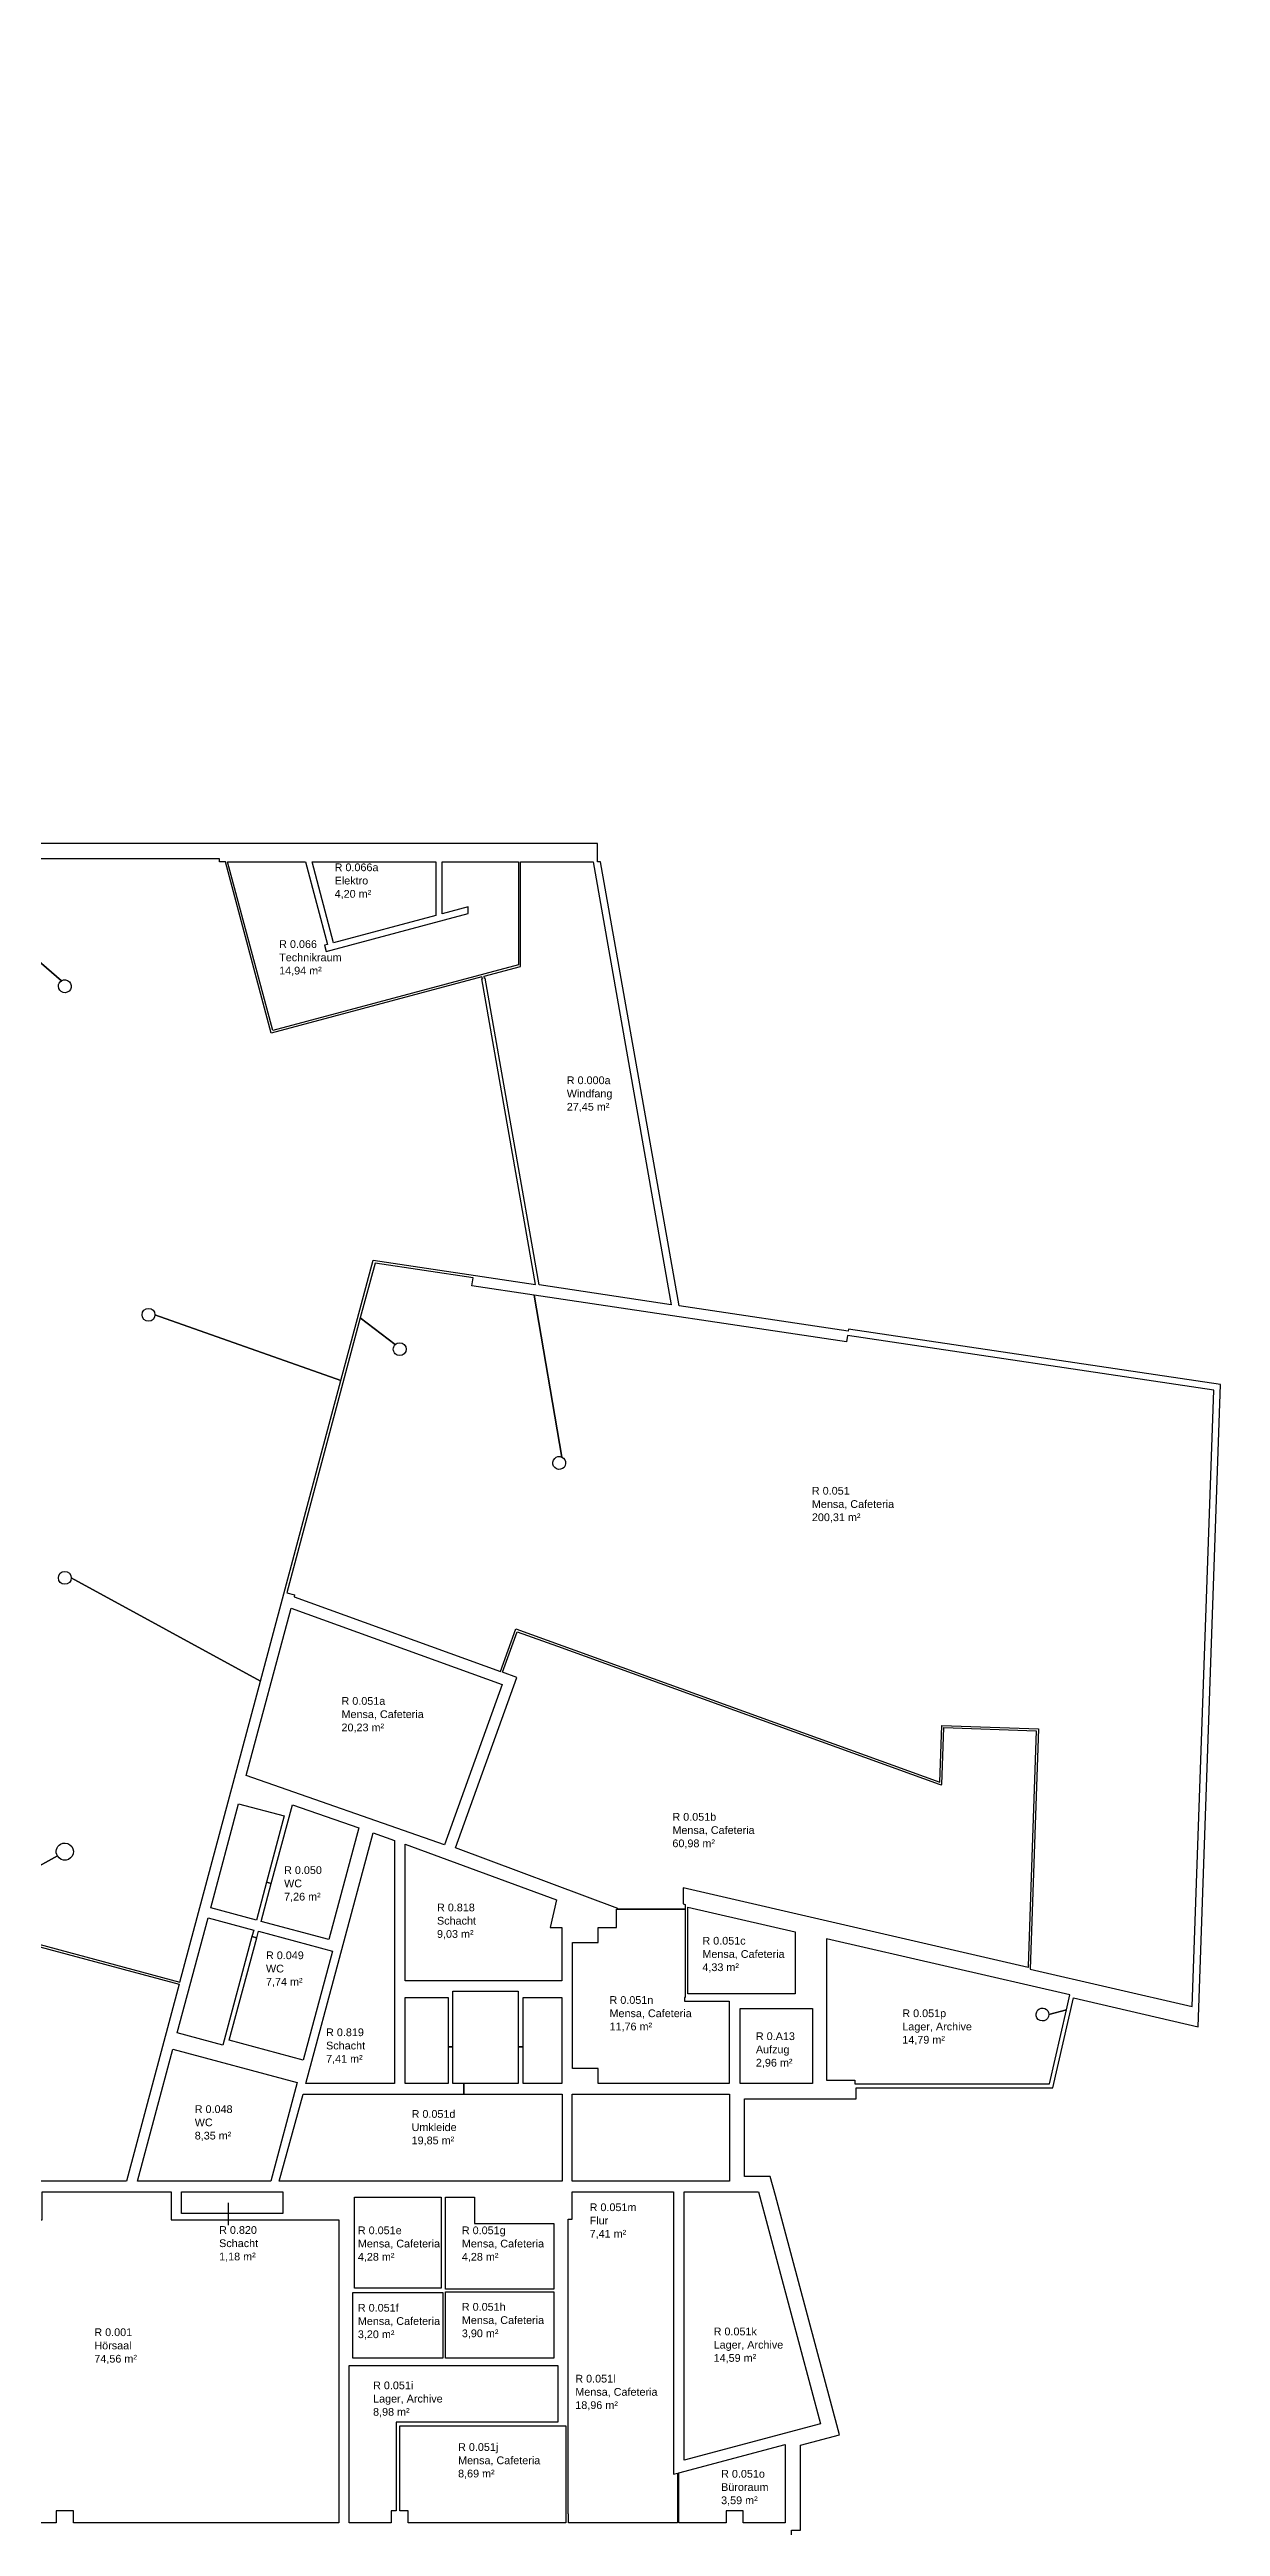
# Model space of a CAD drawing. Header units: metres. Extents: x -177 to 28, y -52 to 98.
# Drawn here: x 1.1 to 28.3, y -14.3 to 43.4 of the extents above; entities that cross this region are included whole.
import ezdxf

# ---------------------------------------------------------------- set-up
doc = ezdxf.new("R2010")
doc.units = ezdxf.units.M
doc.header["$LTSCALE"] = 2
doc.header["$MEASUREMENT"] = 0
for name, color, linetype in [('BGF', 10, 'BYLAYER'), ('BODENBELAG', 7, 'CONTINUOUS'), ('RAUMBEZEICHNUNG', 7, 'CONTINUOUS'), ('RAUMFLAECHE', 7, 'CONTINUOUS'), ('RAUMHOEHE', 7, 'CONTINUOUS'), ('RAUMNUMMER', 7, 'CONTINUOUS'), ('RAUMPOLYGON', 2, 'CONTINUOUS'), ('RAUMSTEMPEL', 7, 'CONTINUOUS')]:
    doc.layers.add(name, color=color, linetype=linetype)
doc.styles.add('ARIAL', font='arial.ttf')

# ---------------------------------------------------------------- blocks, each defined once
blk = doc.blocks.new('Famos1')
at = {"layer": 'BODENBELAG', "style": 'ARIAL'}
blk.add_attdef('BODENBELAG', (0.101, -1.246), '', height=0.18, dxfattribs=at)
at = {"layer": 'RAUMBEZEICHNUNG', "style": 'ARIAL'}
blk.add_attdef('RAUMBEZEICHNUNG', (0.101, -0.321), '', height=0.18, dxfattribs=at)
at = {"layer": 'RAUMFLAECHE', "style": 'ARIAL'}
blk.add_attdef('FLÄCHENINHALT', (0.101, -0.629), '', height=0.18, dxfattribs=at)
at = {"layer": 'RAUMHOEHE', "style": 'ARIAL'}
blk.add_attdef('RAUMHÖHE', (0.101, -0.938), '', height=0.18, dxfattribs=at)
at = {"layer": 'RAUMNUMMER', "style": 'ARIAL'}
blk.add_attdef('RAUMNUMMER', (0.101, -0.012), '', height=0.18, dxfattribs=at)

msp = doc.modelspace()

# ---------------------------------------------------------------- linework, layer by layer
at = {"layer": 'BGF', "flags": 128}
msp.add_lwpolyline([(-139.825, 45.04), (-139.825, 32.273), (-139.175, 32.273), (-139.175, 32.283), (-138.52, 32.283), (-138.525, 28.903), (-139.825, 28.903), (-139.825, 6.408), (-123.322, 4.673), (-123.16, 5.573), (-123.16, 5.573), (-123.156, 5.598), (-123.092, 5.586), (-120.345, 20.894), (-120.421, 20.907), (-119.568, 25.599), (-125.779, 25.974, -0.967499), (-128.775, 26.102, -0.009793), (-128.773, 26.161, -0.080703), (-128.673, 26.632, -0.080704), (-128.429, 27.046), (-128.325, 26.954), (-128.275, 26.954), (-128.275, 25.138), (-126.275, 25.138), (-126.275, 26.954), (-126.225, 26.954), (-126.121, 27.046, -0.194623), (-125.779, 25.974), (-119.568, 25.599), (-119.398, 26.538), (-114.805, 26.538), (-114.805, 24.397), (-107.384, 24.403), (-104.17, 18.356, 0.336385), (-109.892, 6.179, 0.272678), (-102.628, -1.238, 0.0784), (-99.091, -1.696, 0.104734), (-94.16, -0.469), (-92.368, -3.84), (-92.939, -3.958), (-92.904, -4.125, 0.007302), (-100.617, -5.853, 0.333488), (-100.909, -5.923, 0.00739), (-108.663, -7.909, 0.333487), (-108.953, -7.988, 0.007389), (-116.641, -10.212, 0.333492), (-116.928, -10.3, 0.00733), (-124.538, -12.755), (-124.573, -12.651), (-124.918, -12.768), (-124.672, -13.489), (-125.426, -13.746, 0.281069), (-128.486, -12.347), (-128.544, -12.19), (-129.919, -12.681), (-129.865, -12.84), (-128.97, -14.36, -0.734969), (-126.696, -16.098), (-126.824, -16.046), (-126.872, -16.064), (-127.459, -14.42), (-127.482, -14.354), (-127.548, -14.378), (-129.3, -15.003), (-129.366, -15.026), (-129.343, -15.092), (-128.756, -16.737), (-128.802, -16.753), (-128.803, -16.753), (-128.869, -16.875, -0.543396), (-128.97, -14.36), (-129.865, -12.84, 0.278102), (-131.354, -15.859), (-132.089, -16.135), (-132.356, -15.423), (-132.74, -15.567), (-132.701, -15.67), (-132.72, -15.677), (-140.028, -18.541), (-140.07, -18.439), (-140.523, -18.625), (-138.912, -22.558), (-140.202, -23.086), (-139.953, -24.19), (-150.757, -26.498), (-151.293, -23.459), (-151.421, -23.481), (-151.429, -23.437), (-151.473, -23.187), (-153.126, -23.187), (-153.126, -16.987), (-152.326, -16.987), (-152.326, -14.337), (-152.376, -14.337), (-152.376, -14.087), (-153.126, -14.087), (-153.126, -4.047), (-152.376, -4.047), (-152.376, 1.513), (-155.025, 1.513), (-155.025, 3.868), (-154.425, 3.868), (-154.425, 28.813), (-155.025, 28.813), (-155.025, 32.273), (-153.725, 32.273), (-153.725, 55.538), (-156.103, 55.538), (-156.889, 95.807), (-155.205, 95.807), (-155.205, 97.907), (-165.305, 97.907), (-165.305, 95.807), (-156.889, 95.807), (-156.103, 55.538), (-158.48, 55.538), (-158.48, 55.493), (-168.87, 55.493), (-168.87, 55.538), (-169.725, 55.538), (-169.725, 32.358), (-169.125, 32.358), (-169.125, 27.788), (-168.927, 27.788), (-167.525, 26.917, -0.02685), (-167.429, 27.046), (-167.325, 26.954), (-167.275, 26.954), (-167.275, 25.138), (-165.275, 25.138), (-165.275, 26.954), (-165.225, 26.954), (-165.121, 27.046, -1.431709), (-167.775, 26.102, -0.090568), (-167.673, 26.632, -0.053738), (-167.525, 26.917), (-168.927, 27.788, 0.374891), (-168.315, 23.688), (-168.315, 21.013), (-169.97, 21.013), (-169.97, 20.938), (-170.593, 20.938), (-176.968, -51.922), (-166.506, -47.373), (-166.506, -48.959), (-157.511, -45.048), (-158.388, -43.031), (-156.635, -42.268), (-156.387, -42.837), (-153.801, -41.712), (-153.801, -30.037), (-152.323, -29.776), (-152.32, -29.796), (-152.301, -29.904), (-150.713, -29.623), (-150.221, -29.538), (-150.757, -26.498), (-139.953, -24.19), (-138.705, -29.708), (-136.373, -28.753), (-134.453, -33.44), (-135.336, -33.802), (-135.018, -35.21, -0.047975), (-88.841, -20.981), (-89.111, -19.679, -0.001436), (-87.587, -19.369), (-88.069, -22.102), (-86.119, -22.446), (-86.096, -22.316), (-83.847, -22.712), (-83.461, -21.077), (-85.972, -20.634), (-85.542, -18.191), (-84.577, -18.361), (-84.6, -18.495), (-85.053, -18.415), (-85.437, -20.591), (-83.447, -20.942), (-83.064, -18.765), (-83.615, -18.668), (-83.592, -18.535), (-82.528, -18.723), (-82.959, -21.165), (-83.461, -21.077), (-83.847, -22.712), (-81.598, -23.109), (-81.317, -21.516), (-81.187, -21.539), (-80.575, -18.067, -0.004043), (-76.508, -17.404), (-76.474, -17.627, 0.912205), (-76.415, -18.071), (-76.32, -18.69, -0.039463), (-36.25, -15.707), (-36.25, -14.628), (-40.321, -0.871), (-40.425, -0.778), (-40.475, -0.778), (-40.475, 1.118), (-42.475, 1.118), (-42.475, 0.968), (-42.475, -0.778), (-42.525, -0.778), (-42.629, -0.871, -1.431709), (-39.975, 0.073, -0.009793), (-39.977, 0.014, -0.080703), (-40.077, -0.456, -0.080704), (-40.321, -0.871), (-36.25, -14.628), (-36.25, -14.412), (-31.1, -14.412), (-31.1, -15.707), (-3.996, -15.707), (-3.629, -0.871, -1.431709), (-0.975, 0.073, -0.009793), (-0.977, 0.014, -0.080703), (-1.077, -0.456, -0.080704), (-1.321, -0.871), (-1.425, -0.778), (-1.475, -0.778), (-1.475, 1.118), (-3.475, 1.118), (-3.475, 0.968), (-3.475, -0.778), (-3.525, -0.778), (-3.629, -0.871), (-3.996, -15.707), (1.425, -15.707), (1.425, -15.607), (18.35, -15.607), (18.35, -14.412), (18.56, -14.412), (18.56, -12.433), (19.466, -12.19), (17.973, -6.618), (17.855, -6.177), (17.255, -6.177), (17.255, -4.372), (19.855, -4.372), (19.855, -4.117), (24.434, -4.117), (24.918, -2.02), (27.817, -2.696), (28.34, 12.262), (19.676, 13.557), (19.669, 13.507), (15.73, 14.096), (13.904, 24.433), (13.83, 24.433), (13.83, 24.865), (0.318, 24.863, -0.652479), (-5.268, 24.863), (-19.14, 24.863), (-19.14, 40.588), (-19.375, 40.588), (-19.375, 41.903), (-31.075, 41.903), (-31.075, 40.588), (-36.25, 40.588), (-36.25, 40.804), (-40.321, 27.046, -1.431709), (-42.975, 26.102, -0.009793), (-42.973, 26.161, -0.080703), (-42.873, 26.632, -0.080704), (-42.629, 27.046), (-42.525, 26.954), (-42.475, 26.954), (-42.475, 25.058), (-40.475, 25.058), (-40.475, 25.208), (-40.475, 26.954), (-40.425, 26.954), (-40.321, 27.046), (-36.25, 40.804), (-36.25, 41.888), (-71.065, 41.888), (-71.065, 42.048), (-72.675, 42.048), (-72.675, 41.888), (-87.64, 41.888), (-87.121, 27.046, -1.431709), (-89.775, 26.102, -0.009793), (-89.773, 26.161, -0.080703), (-89.673, 26.632, -0.080704), (-89.429, 27.046), (-89.325, 26.954), (-89.275, 26.954), (-89.275, 25.138), (-87.275, 25.138), (-87.275, 26.954), (-87.225, 26.954), (-87.121, 27.046), (-87.64, 41.888), (-102.605, 41.888), (-102.605, 42.047), (-103.755, 42.048), (-103.755, 41.628), (-103.294, 41.628), (-103.218, 41.453), (-102.799, 40.489), (-106.568, 38.85), (-108.564, 43.442), (-108, 43.688), (-113.555, 56.462), (-139.825, 45.04)], format="xyb", close=True, dxfattribs=at)
at = {"layer": 'RAUMPOLYGON', "flags": 128}
for points in [[(0.622, -0.716), (4.102, -1.649), (5.979, 5.355), (1.575, 7.762, -1), (1.275, 7.762, -1), (1.575, 7.762), (5.979, 5.355), (7.855, 12.359), (3.525, 13.888, -1), (3.225, 13.888, -1), (3.525, 13.888), (7.855, 12.359), (8.606, 15.161), (12.39, 14.595), (11.135, 21.709), (11.15, 21.712), (11.141, 21.761), (6.232, 20.447), (5.166, 24.433), (5.025, 24.433), (5.025, 24.508), (0.569, 24.508, -0.121941)], [(-0.519, 23.27), (1.35, 21.668, -3.732051), (1.275, 21.538, -0.267949), (1.35, 21.668), (-0.519, 23.27, -0.313016)], [(0.612, 0.931), (1.253, 1.286, -0.414214), (1.323, 1.56, -2.414214), (1.253, 1.286), (0.612, 0.931, -0.130924)]]:
    msp.add_lwpolyline(points, format="xyb", dxfattribs=at)
for points in [[(5.217, 24.433), (7.027, 24.433), (7.542, 22.511), (7.474, 22.493), (7.513, 22.348), (10.816, 23.233), (10.816, 23.388), (10.216, 23.227), (10.216, 24.433), (11.988, 24.433), (11.988, 22.039), (6.267, 20.509)], [(7.182, 24.433), (10.066, 24.433), (10.066, 23.187), (7.686, 22.55)], [(12.038, 24.433), (13.732, 24.433), (15.55, 14.123), (12.473, 14.583), (11.214, 21.723), (11.199, 21.721), (11.191, 21.77), (11.19, 21.774), (12.038, 22.001)], [(6.694, 7.058), (11.613, 5.282), (10.265, 1.548), (5.648, 3.157)], [(11.616, 5.568), (11.616, 5.568), (11.957, 6.509), (12.898, 6.169), (21.786, 2.959), (21.833, 2.942), (21.837, 2.954), (21.851, 2.954), (21.897, 4.276), (24.051, 4.2), (23.956, 1.481), (23.956, 1.481), (23.859, -1.282), (23.858, -1.309), (15.825, 0.545), (15.825, 0.17), (15.875, 0.158), (15.875, 0.045), (14.301, 0.045), (14.301, 0.063), (10.522, 1.479), (11.955, 5.445), (11.616, 5.568)], [(5.472, 2.499), (6.537, 2.224), (6.123, 0.677), (6.234, 0.647), (6.724, 2.476), (8.273, 1.94), (7.576, -0.66), (5.997, -0.237), (6.234, 0.647), (6.123, 0.677), (5.886, -0.207), (4.823, 0.078)], [(8.604, 1.823), (9.1, 1.647), (9.1, -4.012), (7.04, -4.012)], [(9.35, 1.558), (12.873, 0.261), (12.731, -0.382), (13, -0.382), (13, -1.622), (9.35, -1.624)], [(13.25, -0.732), (13.845, -0.732), (13.845, -0.382), (14.276, -0.382), (14.276, 0.045), (15.875, 0.045), (15.875, -2.012), (15.855, -2.012), (15.855, -2.092), (16.9, -2.092), (16.9, -4.012), (15.855, -4.012), (13.845, -4.012), (13.845, -3.662), (13.25, -3.662)], [(15.935, 0.094), (18.434, -0.477), (18.434, -1.922), (15.935, -1.922)], [(4.761, -0.154), (5.824, -0.439), (5.784, -0.588), (5.895, -0.618), (5.935, -0.468), (7.659, -0.93), (6.98, -3.466), (5.255, -3.004), (5.895, -0.618), (5.784, -0.588), (5.105, -3.119), (4.043, -2.834)], [(6.973, -4.262), (10.715, -4.262), (10.715, -4.012), (10.465, -4.012), (10.465, -3.157), (10.35, -3.157), (10.35, -4.012), (9.35, -4.012), (9.35, -2.012), (10.35, -2.012), (10.35, -3.157), (10.465, -3.157), (10.465, -1.862), (11.986, -1.862), (11.985, -3.157), (12.1, -3.157), (12.1, -2.012), (13, -2.012), (13, -4.012), (12.1, -4.012), (12.1, -3.157), (11.985, -3.157), (11.985, -4.012), (10.715, -4.012), (10.715, -4.262), (13.007, -4.262), (13.005, -6.287), (6.418, -6.287), (6.973, -4.262)], [(3.942, -3.211), (6.84, -3.988), (6.224, -6.287), (3.118, -6.287)], [(14.855, -6.287), (13.655, -6.287), (13.245, -6.287), (13.245, -5.577), (13.245, -4.262), (14.655, -4.262), (16.905, -4.262), (16.905, -6.287), (14.855, -6.287)], [(-2.4, -6.537), (-1.295, -6.537), (-1.295, -7.187), (0.895, -7.187), (0.895, -6.537), (3.905, -6.537), (3.905, -7.187), (7.805, -7.187), (7.805, -14.242), (1.625, -14.242), (1.625, -13.962), (1.225, -13.962), (1.225, -14.242), (-2.4, -14.242)], [(10.29, -6.662), (10.969, -6.662), (10.97, -7.272), (12.815, -7.272), (12.815, -8.802), (10.29, -8.802)], [(13.244, -6.537), (15.6, -6.537), (15.6, -13.112), (15.695, -13.087), (15.695, -14.242), (13.155, -14.242), (13.155, -14.033), (13.145, -14.033), (13.145, -11.852), (13.145, -7.172), (13.245, -7.172)], [(15.85, -6.537), (17.579, -6.537), (19.025, -11.936), (15.85, -12.786)], [(8.045, -10.577), (12.905, -10.577), (12.905, -11.902), (9.145, -11.902), (9.145, -13.962), (9.025, -13.962), (9.025, -14.242), (8.045, -14.242)], [(9.225, -11.982), (13.095, -11.982), (13.095, -14.033), (13.095, -14.242), (9.425, -14.242), (9.425, -13.962), (9.225, -13.962)], [(15.725, -14.242), (15.726, -13.078), (18.2, -12.416), (18.205, -13.962), (18.205, -14.242), (17.225, -14.241), (17.225, -13.962), (16.825, -13.962), (16.825, -14.241)]]:
    msp.add_lwpolyline(points, close=True, dxfattribs=at)
for points in [[(11.927, 6.573), (21.803, 3.006), (21.849, 4.327), (24.102, 4.249), (23.907, -1.351), (27.684, -2.223), (28.185, 12.134), (19.654, 13.408), (19.632, 13.26), (12.36, 14.347), (12.998, 10.576, -3.297412), (12.834, 10.544, -0.303268), (12.998, 10.576), (12.36, 14.347), (10.906, 14.564), (10.934, 14.752), (8.65, 15.093), (8.307, 13.814), (9.119, 13.194, -2.412251), (9.119, 12.982, -0.414551), (9.119, 13.194), (8.307, 13.814), (6.593, 7.417), (6.777, 7.368), (6.763, 7.318), (11.569, 5.585), (11.927, 6.573)], [(19.165, -0.647), (19.165, -3.937), (19.825, -3.937), (19.825, -4.017), (24.355, -4.017), (24.753, -2.294), (24.345, -2.406, -1.497072), (24.089, -2.3, -0.667971), (24.345, -2.406), (24.753, -2.294), (24.832, -1.949), (19.165, -0.647)]]:
    msp.add_lwpolyline(points, format="xyb", close=True, dxfattribs=at)
msp.add_lwpolyline([(0.609, -0.765), (4.089, -1.697), (2.859, -6.287), (0.655, -6.287)], dxfattribs=at)
at = {"layer": 'RAUMPOLYGON'}
for points in [[(17.15, -2.262), (18.84, -2.262), (18.84, -4.012), (17.15, -4.012)], [(4.145, -6.537), (6.503, -6.537), (6.503, -7.037), (4.145, -7.037)], [(8.17, -6.662), (10.19, -6.662), (10.19, -8.782), (8.17, -8.782)], [(8.13, -8.882), (10.23, -8.882), (10.23, -10.407), (8.13, -10.407)], [(10.29, -8.862), (12.815, -8.862), (12.815, -10.407), (10.29, -10.407)]]:
    msp.add_lwpolyline(points, close=True, dxfattribs=at)
at = {"layer": 'RAUMSTEMPEL'}
msp.add_line((5.239, -7.311), (5.239, -6.789), dxfattribs=at)

# ---------------------------------------------------------------- block references
for p, values in [((7.608, 24.23), {'RAUMNUMMER': 'R 0.066a', 'RAUMBEZEICHNUNG': 'Elektro', 'FLÄCHENINHALT': '4,20 m²'}), ((6.316, 22.442), {'RAUMNUMMER': 'R 0.066', 'RAUMBEZEICHNUNG': 'Technikraum', 'FLÄCHENINHALT': '14,94 m²'}), ((13.015, 19.271), {'RAUMNUMMER': 'R 0.000a', 'RAUMBEZEICHNUNG': 'Windfang', 'FLÄCHENINHALT': '27,45 m²'}), ((18.723, 9.712), {'RAUMNUMMER': 'R 0.051', 'RAUMBEZEICHNUNG': 'Mensa, Cafeteria', 'FLÄCHENINHALT': '200,31 m²'}), ((7.768, 4.818), {'RAUMNUMMER': 'R 0.051a', 'RAUMBEZEICHNUNG': 'Mensa, Cafeteria', 'FLÄCHENINHALT': '20,23 m²'}), ((15.475, 2.119), {'RAUMNUMMER': 'R 0.051b', 'RAUMBEZEICHNUNG': 'Mensa, Cafeteria', 'FLÄCHENINHALT': '60,98 m²'}), ((6.431, 0.878), {'RAUMNUMMER': 'R 0.050', 'RAUMBEZEICHNUNG': 'WC', 'FLÄCHENINHALT': '7,26 m²'}), ((9.992, 0.009), {'RAUMNUMMER': 'R 0.818', 'RAUMBEZEICHNUNG': 'Schacht', 'FLÄCHENINHALT': '9,03 m²'}), ((6.009, -1.105), {'RAUMNUMMER': 'R 0.049', 'RAUMBEZEICHNUNG': 'WC', 'FLÄCHENINHALT': '7,74 m²'}), ((16.173, -0.766), {'RAUMNUMMER': 'R 0.051c', 'RAUMBEZEICHNUNG': 'Mensa, Cafeteria', 'FLÄCHENINHALT': '4,33 m²'}), ((14.01, -2.146), {'RAUMNUMMER': 'R 0.051n', 'RAUMBEZEICHNUNG': 'Mensa, Cafeteria', 'FLÄCHENINHALT': '11,76 m²'}), ((20.829, -2.455), {'RAUMNUMMER': 'R 0.051p', 'RAUMBEZEICHNUNG': 'Lager, Archive', 'FLÄCHENINHALT': '14,79 m²'}), ((17.419, -2.989), {'RAUMNUMMER': 'R 0.A13', 'RAUMBEZEICHNUNG': 'Aufzug', 'FLÄCHENINHALT': '2,96 m²'}), ((4.35, -4.687), {'RAUMNUMMER': 'R 0.048', 'RAUMBEZEICHNUNG': 'WC', 'FLÄCHENINHALT': '8,35 m²'}), ((9.401, -4.799), {'RAUMNUMMER': 'R 0.051d', 'RAUMBEZEICHNUNG': 'Umkleide', 'FLÄCHENINHALT': '19,85 m²'}), ((13.547, -6.972), {'RAUMNUMMER': 'R 0.051m', 'RAUMBEZEICHNUNG': 'Flur', 'FLÄCHENINHALT': '7,41 m²'}), ((8.149, -7.509), {'RAUMNUMMER': 'R 0.051e', 'RAUMBEZEICHNUNG': 'Mensa, Cafeteria', 'FLÄCHENINHALT': '4,28 m²'}), ((10.571, -7.509), {'RAUMNUMMER': 'R 0.051g', 'RAUMBEZEICHNUNG': 'Mensa, Cafeteria', 'FLÄCHENINHALT': '4,28 m²'}), ((8.149, -9.313), {'RAUMNUMMER': 'R 0.051f', 'RAUMBEZEICHNUNG': 'Mensa, Cafeteria', 'FLÄCHENINHALT': '3,20 m²'}), ((10.571, -9.291), {'RAUMNUMMER': 'R 0.051h', 'RAUMBEZEICHNUNG': 'Mensa, Cafeteria', 'FLÄCHENINHALT': '3,90 m²'}), ((2.012, -9.882), {'RAUMNUMMER': 'R 0.001', 'RAUMBEZEICHNUNG': 'Hörsaal', 'FLÄCHENINHALT': '74,56 m²'}), ((16.435, -9.864), {'RAUMNUMMER': 'R 0.051k', 'RAUMBEZEICHNUNG': 'Lager, Archive', 'FLÄCHENINHALT': '14,59 m²'}), ((8.503, -11.12), {'RAUMNUMMER': 'R 0.051i', 'RAUMBEZEICHNUNG': 'Lager, Archive', 'FLÄCHENINHALT': '8,98 m²'}), ((13.213, -10.963), {'RAUMNUMMER': 'R 0.051l', 'RAUMBEZEICHNUNG': 'Mensa, Cafeteria', 'FLÄCHENINHALT': '18,96 m²'}), ((10.483, -12.556), {'RAUMNUMMER': 'R 0.051j', 'RAUMBEZEICHNUNG': 'Mensa, Cafeteria', 'FLÄCHENINHALT': '8,69 m²'}), ((16.609, -13.179), {'RAUMNUMMER': 'R 0.051o', 'RAUMBEZEICHNUNG': 'Büroraum', 'FLÄCHENINHALT': '3,59 m²'})]:
    msp.add_blockref('Famos1', p, dxfattribs=at).add_auto_attribs(values)
ref = msp.add_blockref('Famos1', (8.171, -2.177), dxfattribs=at)
ref.add_attrib('RAUMNUMMER', 'R 0.819', (7.51, -2.91), dxfattribs={"layer": 'RAUMNUMMER', "height": 0.18, "style": 'ARIAL'})
ref.add_attrib('RAUMBEZEICHNUNG', 'Schacht', (7.51, -3.219), dxfattribs={"layer": 'RAUMBEZEICHNUNG', "height": 0.18, "style": 'ARIAL'})
ref.add_attrib('FLÄCHENINHALT', '7,41 m²', (7.51, -3.528), dxfattribs={"layer": 'RAUMFLAECHE', "height": 0.18, "style": 'ARIAL'})
ref = msp.add_blockref('Famos1', (5.132, -6.549), dxfattribs=at)
ref.add_attrib('RAUMNUMMER', 'R 0.820', (5.019, -7.514), dxfattribs={"layer": 'RAUMNUMMER', "height": 0.18, "style": 'ARIAL'})
ref.add_attrib('RAUMBEZEICHNUNG', 'Schacht', (5.019, -7.822), dxfattribs={"layer": 'RAUMBEZEICHNUNG', "height": 0.18, "style": 'ARIAL'})
ref.add_attrib('FLÄCHENINHALT', '1,18 m²', (5.019, -8.131), dxfattribs={"layer": 'RAUMFLAECHE', "height": 0.18, "style": 'ARIAL'})

doc.saveas('drawing.dxf')
